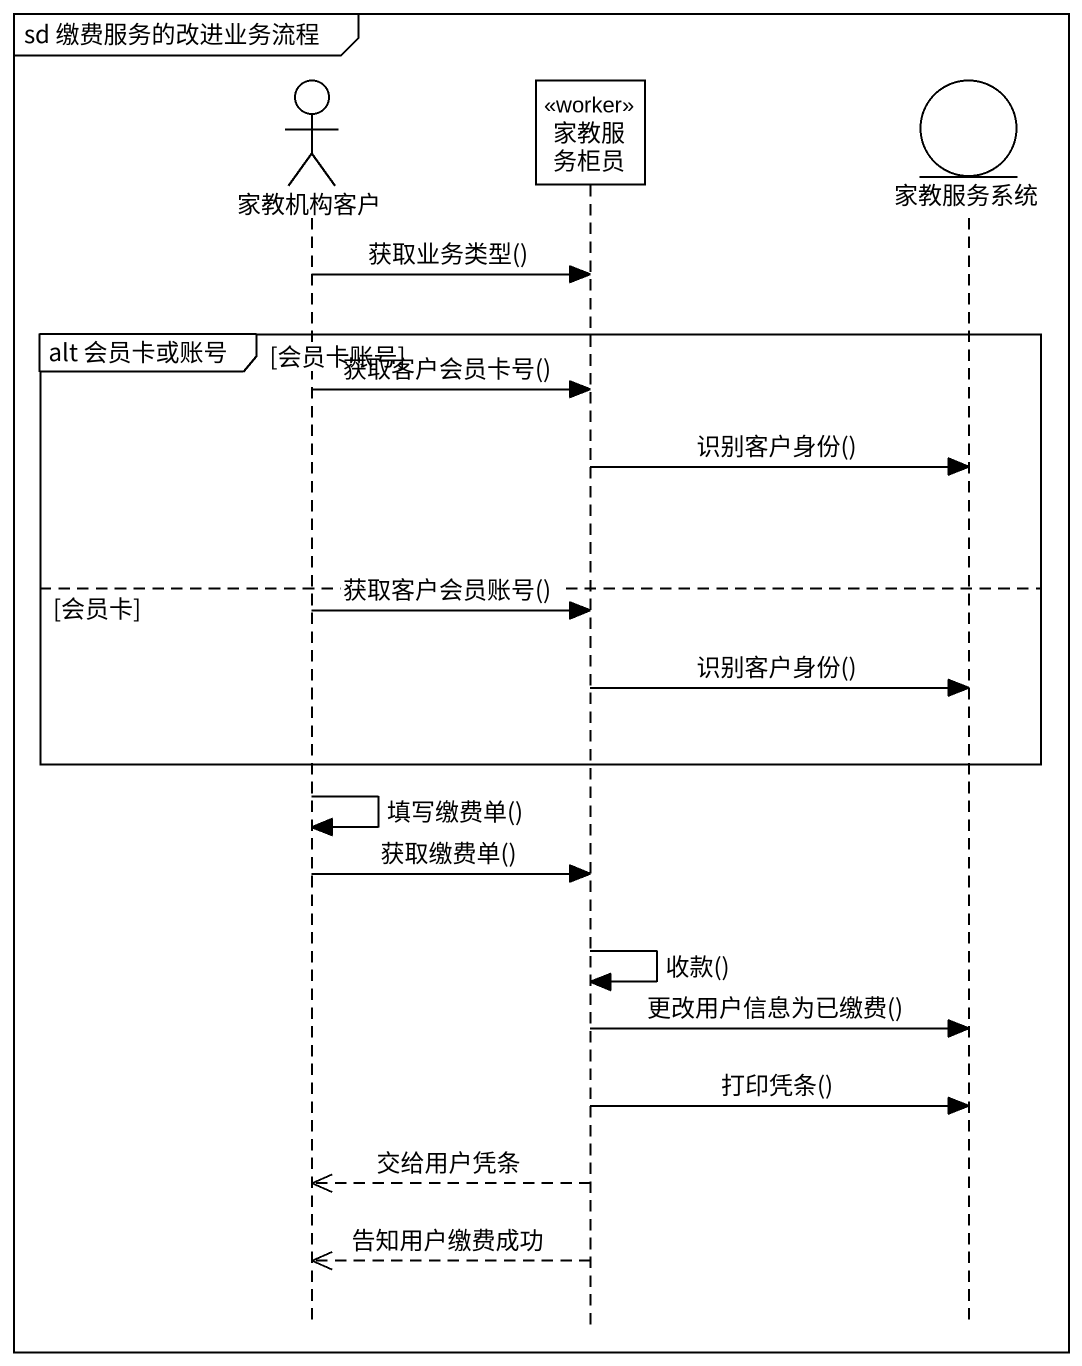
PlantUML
@startuml
mainframe sd 缴费服务的改进业务流程
hide footbox
actor 家教机构客户
participant 家教服务柜员 <<worker>>
entity 家教服务系统

家教机构客户 -> 家教服务柜员 : 获取业务类型()
group alt 会员卡或账号 [会员卡账号]
  家教机构客户 -> 家教服务柜员 : 获取客户会员卡号()
  家教服务柜员 -> 家教服务系统 : 识别客户身份()
else 会员卡
  家教机构客户 -> 家教服务柜员 : 获取客户会员账号()
  家教服务柜员 -> 家教服务系统 : 识别客户身份()
end
家教机构客户 -> 家教机构客户 : 填写缴费单()
家教机构客户 -> 家教服务柜员 : 获取缴费单()
家教服务柜员 -> 家教服务柜员 : 收款()
家教服务柜员 -> 家教服务系统 : 更改用户信息为已缴费()
家教服务柜员 -> 家教服务系统 : 打印凭条()
家教服务柜员 -->> 家教机构客户 : 交给用户凭条
家教服务柜员 -->> 家教机构客户 : 告知用户缴费成功
@enduml
